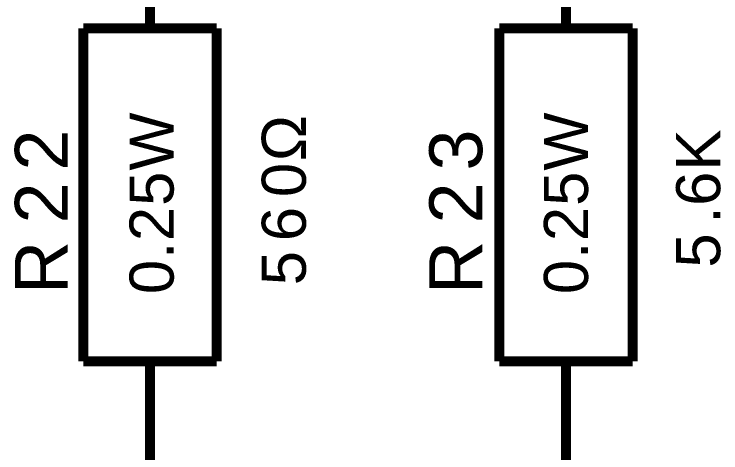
# Model space of a CAD drawing. Header units: millimetres. Extents: x -2024 to 917, y -725 to 13.
# Drawn here: x -1995.45 to -1974.23, y -609.42 to -596.24 of the extents above; entities that cross this region are included whole.
import ezdxf

# ---------------------------------------------------------------- set-up
doc = ezdxf.new("R2010")
doc.units = ezdxf.units.MM
doc.styles.get("Standard").update_dxf_attribs({"font": 'arial.ttf'})

msp = doc.modelspace()

# ---------------------------------------------------------------- linework, layer by layer
at = {"color": 7, "const_width": 0.3}
for points in [[(-1991.375, -596.672), (-1991.375, -594.172)], [(-1978.879, -596.672), (-1978.879, -594.172)], [(-1993.378, -596.672), (-1989.373, -596.672)], [(-1993.378, -606.674), (-1993.378, -596.672)], [(-1989.373, -606.674), (-1989.373, -596.672)], [(-1980.882, -596.672), (-1976.877, -596.672)], [(-1980.882, -606.674), (-1980.882, -596.672)], [(-1976.877, -606.674), (-1976.877, -596.672)], [(-1993.378, -606.674), (-1989.373, -606.674)], [(-1991.375, -606.674), (-1991.375, -609.174)], [(-1980.882, -606.674), (-1976.877, -606.674)], [(-1978.879, -606.674), (-1978.879, -609.174)], [(-1991.375, -614.175), (-1991.375, -609.174)], [(-1978.879, -609.174), (-1978.879, -611.675), (-1978.879, -614.175)]]:
    msp.add_lwpolyline(points, dxfattribs=at)

# ---------------------------------------------------------------- texts
at = {"color": 7}
for s, height, p in [('W', 1.325, (-1990.664, -600.944)), ('W', 1.325, (-1978.217, -600.944)), ('Ω', 1.325, (-1986.692, -600.679)), ('2', 1.59, (-1993.842, -600.944)), ('3', 1.59, (-1981.395, -600.944)), ('K', 1.325, (-1974.245, -600.944)), ('0', 1.325, (-1986.692, -601.739)), ('5', 1.325, (-1990.664, -602.004)), ('5', 1.325, (-1978.217, -602.004)), ('6', 1.325, (-1974.245, -602.004)), ('2', 1.59, (-1993.842, -602.534)), ('2', 1.59, (-1981.395, -602.534)), ('2', 1.325, (-1990.664, -603.064)), ('6', 1.325, (-1986.692, -603.064)), ('2', 1.325, (-1978.217, -603.064)), ('.', 1.325, (-1974.245, -602.534)), ('5', 1.325, (-1974.245, -603.859)), ('R', 1.59, (-1993.842, -604.654)), ('.', 1.325, (-1990.664, -603.594)), ('R', 1.59, (-1981.395, -604.654)), ('.', 1.325, (-1978.217, -603.594)), ('5', 1.325, (-1986.692, -604.389)), ('0', 1.325, (-1990.664, -604.654)), ('0', 1.325, (-1978.217, -604.654))]:
    msp.add_text(s, height=height, rotation=90, dxfattribs=at).set_placement(p)

doc.saveas('drawing.dxf')
